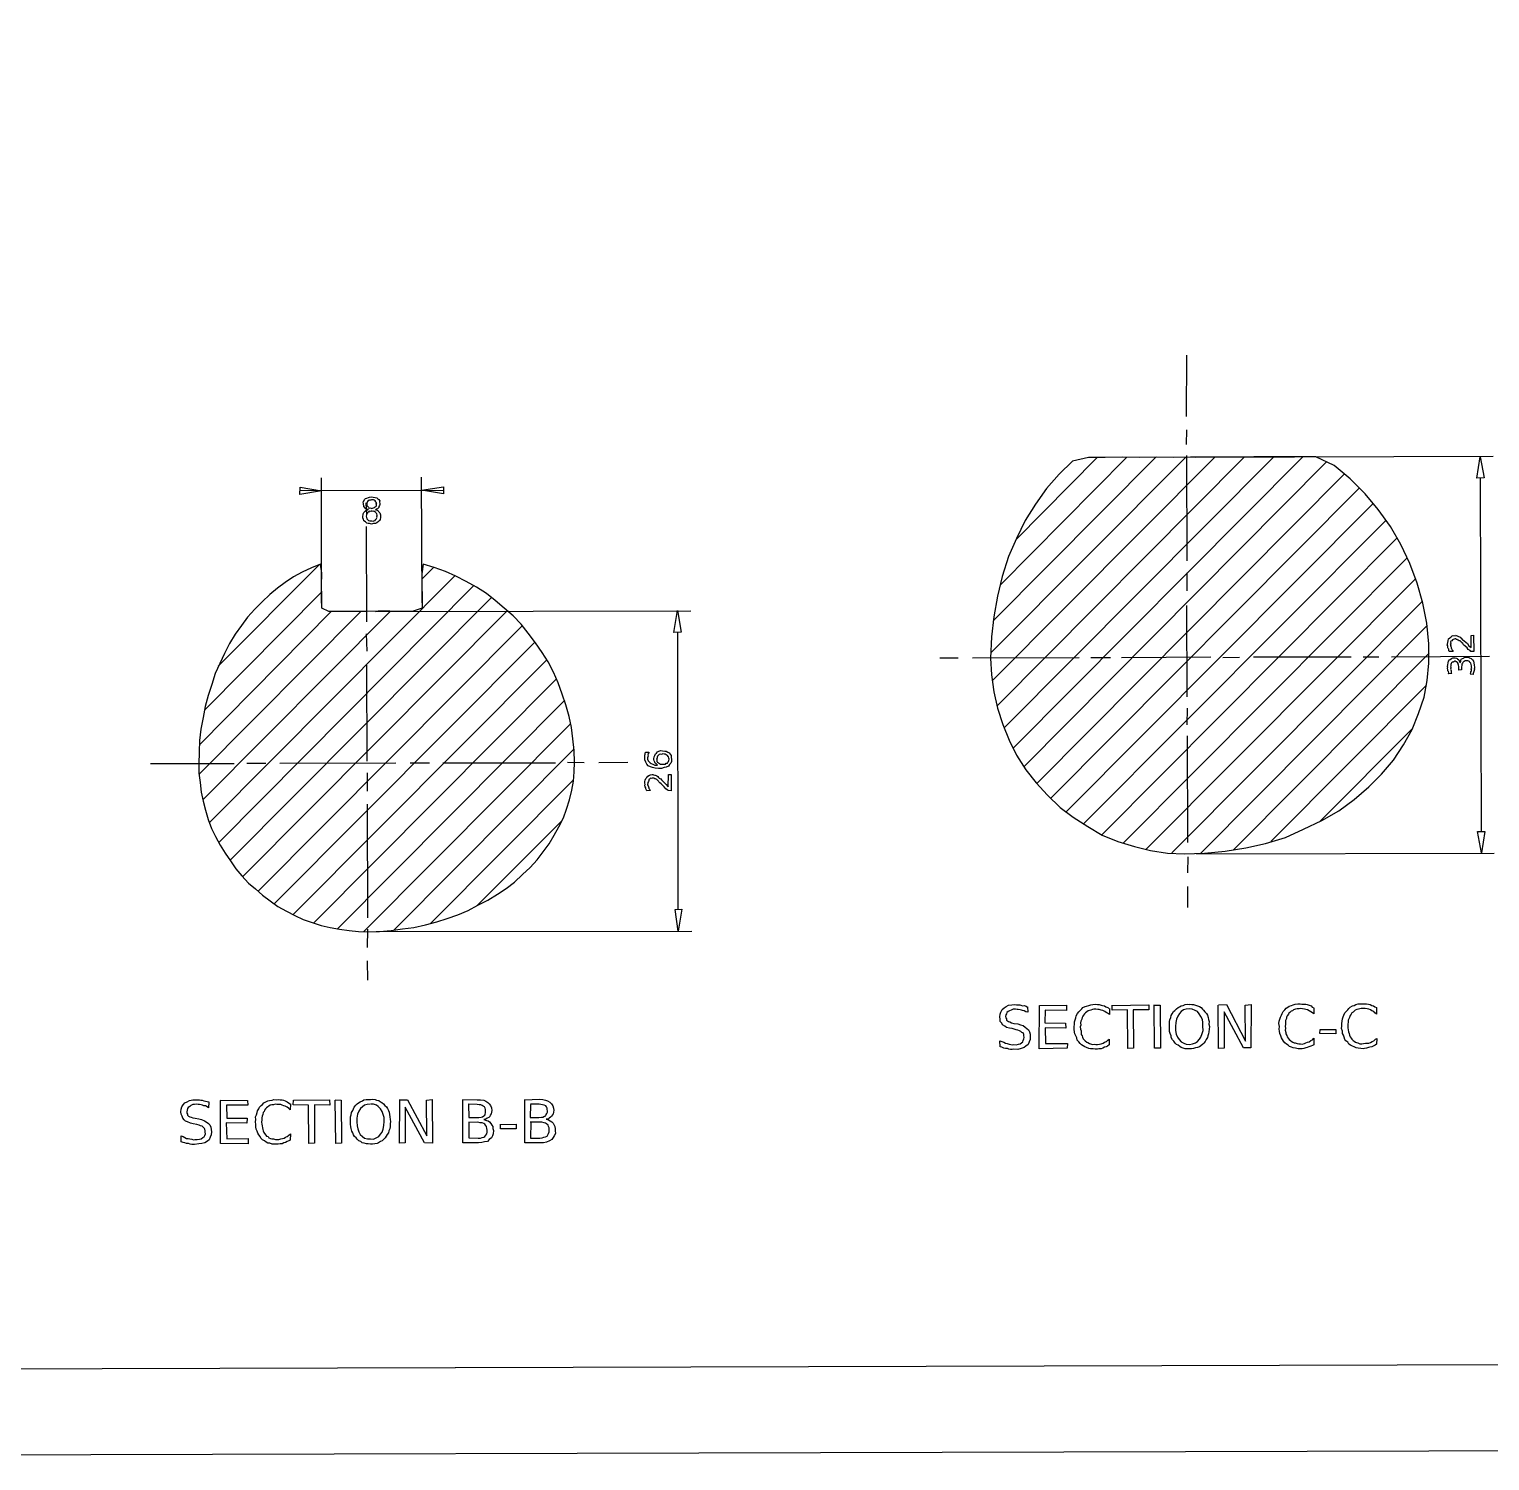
# Model space of a CAD drawing. Header units: millimetres. Extents: x 0 to 620, y -1 to 331.
# Drawn here: x 261.1 to 430.2, y -0.8 to 165 of the extents above; entities that cross this region are included whole.
import ezdxf

# ---------------------------------------------------------------- set-up
doc = ezdxf.new("R2010")
doc.units = ezdxf.units.MM

msp = doc.modelspace()

# ---------------------------------------------------------------- linework, layer by layer
for points in [[(0.47, -0.82), (620.42, 0.87), (619.52, 330.84), (-0.45, 329.17)], [(10.45, 9.16), (610.4, 10.85), (609.59, 320.84), (9.59, 319.15)], [(372.43, 92.17), (372.54, 90.23), (372.81, 88.26), (373.23, 86.37), (373.85, 84.48), (374.56, 82.66), (375.43, 80.92), (376.49, 79.23), (377.71, 77.72), (379.02, 76.27), (380.49, 74.87), (381.98, 73.73), (383.67, 72.66), (385.36, 71.67), (387.16, 70.92), (389.09, 70.34), (390.96, 69.89), (392.91, 69.57), (394.87, 69.5), (397.19, 69.55), (399.57, 69.78), (401.98, 70.18), (404.26, 70.7), (406.56, 71.4), (408.66, 72.34), (410.79, 73.34), (412.74, 74.48), (414.54, 75.79), (416.23, 77.24), (417.71, 78.73), (419.07, 80.33), (420.23, 82.1), (421.23, 83.88), (421.99, 85.74), (422.64, 87.62), (422.99, 89.55), (423.18, 91.56), (423.16, 93.8), (422.94, 96.2), (422.49, 98.53), (421.84, 100.86), (420.96, 103.11), (419.93, 105.31), (418.73, 107.42), (417.32, 109.38), (415.79, 111.19), (414.05, 112.91), (412.22, 114.49), (410.1, 115.47), (407.73, 115.48), (405.29, 115.49), (402.89, 115.47), (400.44, 115.44), (398, 115.42), (395.59, 115.42), (393.56, 115.4), (391.59, 115.44), (389.65, 115.4), (387.7, 115.43), (385.7, 115.38), (383.75, 115.38), (381.89, 114.99), (380.37, 113.46), (378.91, 111.8), (377.62, 110.01), (376.42, 108.09), (375.41, 106.03), (374.5, 103.92), (373.76, 101.62), (373.21, 99.35), (372.79, 96.95), (372.54, 94.61)], [(428.72, 113.02), (429.1, 115.49), (429.59, 113.06)], [(292.46, 111.98), (294.93, 111.53), (292.42, 111.13)], [(309.06, 111.19), (306.53, 111.62), (309.07, 111.99)], [(280.75, 79.89), (280.75, 78.84), (280.87, 77.76), (281.02, 76.62), (281.24, 75.58), (281.49, 74.55), (281.81, 73.47), (282.21, 72.43), (282.67, 71.49), (283.22, 70.48), (283.78, 69.57), (284.39, 68.67), (285, 67.74), (285.73, 66.94), (286.47, 66.11), (287.29, 65.42), (288.12, 64.7), (289, 64.06), (289.88, 63.4), (290.89, 62.84), (291.86, 62.34), (292.81, 61.9), (293.87, 61.55), (294.91, 61.2), (295.95, 60.97), (297.01, 60.76), (298.13, 60.62), (299.24, 60.48), (300.28, 60.45), (301.65, 60.51), (303.01, 60.61), (304.32, 60.79), (305.65, 60.97), (306.99, 61.26), (308.28, 61.62), (309.51, 62.01), (310.72, 62.43), (311.93, 62.93), (313.05, 63.53), (314.21, 64.14), (315.31, 64.82), (316.32, 65.49), (317.27, 66.22), (318.2, 67.09), (319.09, 67.9), (319.9, 68.81), (320.59, 69.72), (321.29, 70.63), (321.9, 71.64), (322.42, 72.61), (322.95, 73.67), (323.3, 74.67), (323.67, 75.76), (323.91, 76.85), (324.11, 77.92), (324.21, 78.99), (324.22, 80.09), (324.2, 81.45), (324.04, 82.82), (323.88, 84.11), (323.62, 85.41), (323.23, 86.74), (322.82, 88), (322.33, 89.3), (321.8, 90.53), (321.18, 91.72), (320.49, 92.82), (319.71, 93.94), (318.88, 95.05), (318.05, 96.08), (317.12, 97.04), (316.1, 97.94), (315.06, 98.83), (314.03, 99.63), (312.88, 100.36), (311.68, 101.02), (310.5, 101.64), (309.3, 102.21), (307.99, 102.67), (306.73, 103.05), (306.55, 101.93), (306.57, 100.57), (306.61, 99.25), (306.59, 97.93), (305.55, 97.58), (304.19, 97.55), (302.87, 97.61), (301.52, 97.59), (300.18, 97.56), (299.09, 97.55), (297.99, 97.57), (296.85, 97.57), (295.79, 97.57), (294.99, 97.95), (294.97, 99.24), (294.95, 100.59), (294.98, 102), (294.82, 103.04), (293.78, 102.63), (292.7, 102.13), (291.71, 101.56), (290.73, 100.93), (289.84, 100.27), (288.94, 99.52), (288.07, 98.69), (287.21, 97.85), (286.38, 96.91), (285.67, 95.92), (284.95, 94.92), (284.3, 93.84), (283.69, 92.71), (283.16, 91.55), (282.62, 90.38), (282.22, 89.12), (281.8, 87.84), (281.47, 86.57), (281.24, 85.29), (280.98, 83.93), (280.82, 82.62), (280.77, 81.29)], [(335.75, 95.14), (336.18, 97.67), (336.59, 95.16)], [(429.67, 72.08), (429.26, 69.6), (428.82, 72.09)], [(336.67, 63.1), (336.26, 60.55), (335.88, 63.04)]]:
    msp.add_lwpolyline(points, close=True)
for points in [[(395.11, 120.13), (395.13, 127.25)], [(395.11, 116.89), (395.16, 118.62)], [(372.46, 92.77), (395.02, 115.43)], [(372.61, 89.52), (398.38, 115.42)], [(372.71, 96.48), (391.57, 115.44)], [(373.17, 86.65), (401.79, 115.42)], [(373.54, 100.62), (388.2, 115.45)], [(374, 84.09), (405.18, 115.43)], [(375.06, 81.75), (408.53, 115.45)], [(375.33, 105.88), (384.78, 115.39)], [(395.2, 103.44), (395.14, 115.62)], [(396.11, 115.44), (430.61, 115.56)], [(376.29, 79.58), (411.33, 114.89)], [(377.76, 77.65), (413.39, 113.49)], [(294.95, 98.53), (294.94, 113.06)], [(306.61, 98.56), (306.53, 113.12)], [(379.35, 75.9), (415.13, 111.87)], [(429.27, 72.04), (429.16, 113.03)], [(309.04, 111.58), (292.48, 111.52)], [(300.38, 109.4), (300.25, 109.38), (300.13, 109.43), (300.01, 109.54), (299.92, 109.65), (299.86, 109.68), (299.85, 109.82), (299.81, 109.9), (299.79, 110.02), (299.78, 110.25), (299.84, 110.35), (299.93, 110.53), (300.04, 110.64), (300.19, 110.7), (300.38, 110.76), (300.51, 110.82), (300.75, 110.85), (300.94, 110.82), (301.16, 110.75), (301.34, 110.73), (301.45, 110.6), (301.59, 110.52), (301.68, 110.38), (301.67, 110.26), (301.68, 110.02), (301.71, 109.96), (301.67, 109.84), (301.59, 109.71), (301.59, 109.62), (301.51, 109.52), (301.43, 109.45), (301.31, 109.4), (301.19, 109.35), (301.29, 109.33), (301.45, 109.27), (301.51, 109.2), (301.58, 109.11), (301.71, 108.98), (301.75, 108.89), (301.77, 108.76), (301.79, 108.63), (301.78, 108.45), (301.72, 108.22), (301.66, 108.11), (301.53, 107.97), (301.34, 107.85), (301.21, 107.76), (300.98, 107.76), (300.74, 107.69), (300.51, 107.75), (300.34, 107.74), (300.17, 107.81), (300.03, 107.93), (299.84, 108.08), (299.81, 108.23), (299.73, 108.41), (299.74, 108.61), (299.76, 108.74), (299.78, 108.89), (299.85, 109.02), (299.89, 109.08), (300, 109.18), (300.06, 109.25), (300.19, 109.3), (300.32, 109.39)], [(300.19, 108.7), (300.12, 110.14)], [(300.17, 110.01), (300.21, 109.93), (300.2, 109.83), (300.25, 109.75), (300.37, 109.64), (300.43, 109.58), (300.49, 109.52), (300.6, 109.56), (300.76, 109.49), (300.85, 109.52), (300.97, 109.55), (301.06, 109.59), (301.14, 109.68), (301.24, 109.74), (301.29, 109.79), (301.3, 109.93), (301.28, 110.03), (301.33, 110.16), (301.28, 110.2), (301.22, 110.27), (301.14, 110.39), (301.05, 110.46), (300.97, 110.5), (300.87, 110.5), (300.72, 110.49), (300.64, 110.47), (300.49, 110.47), (300.43, 110.41), (300.36, 110.4), (300.27, 110.29), (300.22, 110.21), (300.2, 110.12), (300.19, 110.03)], [(381.17, 74.34), (416.72, 110.08)], [(300.78, 109.17), (300.65, 109.16), (300.47, 109.17), (300.38, 109.08), (300.32, 109.08), (300.23, 108.97), (300.2, 108.88), (300.15, 108.74), (300.1, 108.6), (300.14, 108.46), (300.18, 108.38), (300.2, 108.28), (300.29, 108.17), (300.38, 108.11), (300.53, 108.05), (300.59, 108.06), (300.77, 108.07), (300.91, 108.02), (301.01, 108.08), (301.15, 108.1), (301.2, 108.21), (301.27, 108.25), (301.35, 108.4), (301.37, 108.47), (301.35, 108.61), (301.38, 108.72), (301.36, 108.89), (301.28, 108.97), (301.23, 109.03), (301.13, 109.1), (300.99, 109.18), (300.89, 109.16), (300.74, 109.21)], [(300.19, 96.37), (300.14, 107.41)], [(383.15, 72.93), (418.24, 108.13)], [(385.33, 71.74), (419.51, 106.1)], [(387.77, 70.73), (420.67, 103.79)], [(281.99, 73.16), (310.39, 101.7)], [(282.96, 91.21), (294.72, 103.02)], [(306.55, 101.32), (307.96, 102.71)], [(395.18, 99.96), (395.17, 102.04)], [(281.41, 86.16), (295, 99.87)], [(283.06, 70.82), (312.57, 100.56)], [(390.39, 70.01), (421.65, 101.37)], [(284.31, 68.7), (314.61, 99.19)], [(393.4, 69.59), (422.45, 98.77)], [(395.19, 87.69), (395.16, 98.24)], [(280.79, 78.73), (299.5, 97.55)], [(280.83, 82.17), (296.07, 97.57)], [(281.2, 75.74), (302.92, 97.61)], [(285.82, 66.86), (316.44, 97.64)], [(301.19, 97.55), (337.7, 97.65)], [(287.55, 65.14), (318.16, 95.91)], [(300.22, 92.97), (300.16, 94.98)], [(336.26, 63.04), (336.19, 95.17)], [(396.71, 69.5), (422.93, 95.9)], [(428.07, 93.38), (428.06, 94.78), (428.36, 94.82), (428.37, 92.92), (428.03, 92.93), (427.96, 93.03), (427.74, 93.16), (427.61, 93.36), (427.39, 93.55), (427.2, 93.7), (427.11, 93.85), (426.95, 93.98), (426.9, 94.04), (426.8, 94.15), (426.67, 94.17), (426.57, 94.25), (426.51, 94.27), (426.45, 94.31), (426.36, 94.33), (426.29, 94.38), (426.23, 94.39), (426.09, 94.34), (426, 94.32), (425.9, 94.28), (425.84, 94.18), (425.74, 94.12), (425.69, 94.04), (425.73, 93.87), (425.66, 93.77), (425.72, 93.68), (425.67, 93.56), (425.75, 93.47), (425.77, 93.35), (425.79, 93.25), (425.83, 93.18), (425.9, 93.03), (425.98, 92.91), (425.56, 92.91), (425.49, 93.01), (425.49, 93.18), (425.42, 93.28), (425.39, 93.34), (425.36, 93.51), (425.37, 93.6), (425.31, 93.7), (425.34, 93.79), (425.38, 93.98), (425.4, 94.17), (425.47, 94.38), (425.59, 94.52), (425.71, 94.6), (425.88, 94.75), (425.99, 94.79), (426.23, 94.75), (426.26, 94.81), (426.35, 94.77), (426.46, 94.74), (426.54, 94.71), (426.61, 94.67), (426.75, 94.63), (426.82, 94.57), (426.96, 94.49), (426.95, 94.43), (427.04, 94.32), (427.12, 94.28), (427.28, 94.17), (427.44, 94.01), (427.64, 93.84), (427.79, 93.58), (428.06, 93.39)], [(289.48, 63.74), (319.68, 94.03)], [(291.67, 62.45), (320.99, 91.94)], [(300.24, 80.21), (300.2, 91.35)], [(368.65, 92.16), (366.55, 92.16)], [(382.69, 92.19), (370.34, 92.16)], [(386.29, 92.18), (384.05, 92.2)], [(397.91, 92.27), (387.58, 92.2)], [(401.25, 92.22), (399.32, 92.21)], [(400.51, 69.92), (423.2, 92.72)], [(414.19, 92.29), (402.87, 92.29)], [(417.4, 92.26), (415.55, 92.27)], [(430.18, 92.36), (418.86, 92.27)], [(426.8, 91.62), (426.86, 91.77), (426.86, 91.89), (426.92, 92.03), (427.06, 92.12), (427.17, 92.16), (427.23, 92.21), (427.38, 92.26), (427.54, 92.28), (427.75, 92.27), (427.9, 92.21), (428.08, 92.1), (428.24, 91.96), (428.34, 91.81), (428.4, 91.62), (428.41, 91.35), (428.48, 91.1), (428.45, 91.01), (428.42, 90.88), (428.45, 90.83), (428.42, 90.73), (428.39, 90.61), (428.36, 90.51), (428.32, 90.38), (428.29, 90.28), (427.95, 90.29), (428, 90.35), (428.02, 90.49), (428.02, 90.6), (428.1, 90.66), (428.11, 90.76), (428.09, 90.88), (428.14, 91), (428.12, 91.08), (428.12, 91.26), (428.08, 91.43), (428.05, 91.56), (427.94, 91.66), (427.9, 91.78), (427.8, 91.79), (427.69, 91.84), (427.54, 91.83), (427.37, 91.86), (427.26, 91.78), (427.2, 91.73), (427.1, 91.64), (427.06, 91.58), (426.98, 91.46), (426.98, 91.31), (426.94, 91.17), (426.96, 90.8), (426.63, 90.78), (426.64, 91.19), (426.6, 91.34), (426.58, 91.46), (426.58, 91.54), (426.51, 91.64), (426.41, 91.73), (426.35, 91.74), (426.24, 91.81), (426.18, 91.79), (426.05, 91.74), (425.99, 91.71), (425.88, 91.7), (425.81, 91.63), (425.75, 91.53), (425.73, 91.41), (425.73, 91.28), (425.69, 91.13), (425.71, 91.1), (425.72, 90.98), (425.68, 90.88), (425.74, 90.8), (425.76, 90.69), (425.77, 90.58), (425.77, 90.45), (425.84, 90.37), (425.46, 90.35), (425.48, 90.46), (425.44, 90.62), (425.37, 90.68), (425.37, 90.84), (425.35, 90.92), (425.35, 91.02), (425.37, 91.09), (425.34, 91.18), (425.36, 91.4), (425.42, 91.6), (425.46, 91.79), (425.57, 91.95), (425.65, 92.01), (425.78, 92.1), (425.95, 92.2), (426.15, 92.2), (426.21, 92.19), (426.37, 92.16), (426.45, 92.12), (426.51, 92.07), (426.64, 91.96), (426.67, 91.85), (426.72, 91.8), (426.76, 91.62)], [(294.05, 61.51), (322.12, 89.74)], [(404.88, 70.9), (422.92, 89.02)], [(296.75, 60.78), (323.11, 87.3)], [(395.19, 84.45), (395.21, 86.37)], [(299.85, 60.49), (323.78, 84.56)], [(395.28, 70.79), (395.23, 83.15)], [(410.55, 73.25), (421.28, 84.02)], [(303.37, 60.67), (324.14, 81.57)], [(332.47, 81.26), (332.85, 81.28), (332.83, 81.16), (332.79, 81.1), (332.74, 81.05), (332.77, 80.93), (332.73, 80.84), (332.76, 80.82), (332.73, 80.71), (332.7, 80.62), (332.7, 80.45), (332.76, 80.26), (332.88, 80.14), (333, 80.05), (333.11, 79.94), (333.3, 79.89), (333.55, 79.78), (333.84, 79.78), (333.74, 79.85), (333.69, 79.92), (333.56, 80), (333.54, 80.11), (333.5, 80.17), (333.45, 80.28), (333.44, 80.4), (333.41, 80.49), (333.45, 80.72), (333.53, 80.88), (333.62, 81.07), (333.75, 81.16), (333.84, 81.3), (334.02, 81.4), (334.25, 81.47), (334.44, 81.43), (334.7, 81.4), (334.85, 81.37), (335.04, 81.27), (335.19, 81.2), (335.32, 81.05), (335.42, 80.87), (335.45, 80.65), (335.47, 80.46), (335.47, 80.19), (335.38, 79.98), (335.24, 79.83), (335.12, 79.66), (334.84, 79.51), (334.64, 79.48), (334.32, 79.38), (333.96, 79.39), (333.58, 79.43), (333.28, 79.48), (333.02, 79.57), (332.77, 79.7), (332.62, 79.87), (332.5, 80.09), (332.4, 80.37), (332.38, 80.62), (332.4, 80.7), (332.37, 80.77), (332.39, 80.84), (332.39, 80.94), (332.44, 81.01), (332.44, 81.05), (332.44, 81.2), (332.5, 81.25)], [(284.84, 79.91), (275.14, 79.9)], [(288.48, 79.95), (286.29, 79.96)], [(303.54, 80), (290.1, 79.94)], [(307.43, 80), (305.21, 80.01)], [(322.05, 80.01), (308.99, 79.98)], [(325.36, 80.02), (323.44, 80.06)], [(330.41, 80.06), (327.06, 80.03)], [(333.79, 80.49), (333.78, 80.33), (333.78, 80.19), (333.85, 80.1), (333.97, 80.03), (334.07, 79.96), (334.19, 79.89), (334.29, 79.86), (334.44, 79.88), (334.65, 79.86), (334.78, 79.87), (334.86, 79.99), (334.99, 80.01), (335.03, 80.12), (335.14, 80.18), (335.17, 80.3), (335.19, 80.45), (335.18, 80.56), (335.13, 80.73), (335.07, 80.77), (335.01, 80.88), (334.85, 80.97), (334.74, 81.04), (334.62, 81.03), (334.47, 81.06), (334.33, 81), (334.19, 81.03), (334.03, 80.98), (333.98, 80.9), (333.85, 80.81), (333.82, 80.7), (333.8, 80.6), (333.74, 80.42)], [(300.26, 76.74), (300.26, 78.87)], [(307.55, 61.42), (324.11, 78.06)], [(335.1, 77.26), (335.12, 78.69), (335.42, 78.68), (335.44, 76.8), (335.07, 76.81), (334.97, 76.89), (334.81, 77.02), (334.64, 77.25), (334.43, 77.44), (334.28, 77.58), (334.12, 77.72), (333.99, 77.82), (333.95, 77.89), (333.83, 78.01), (333.76, 78.1), (333.63, 78.17), (333.54, 78.19), (333.51, 78.23), (333.45, 78.27), (333.31, 78.27), (333.24, 78.25), (333.16, 78.22), (333.02, 78.24), (332.94, 78.13), (332.86, 78.09), (332.84, 77.98), (332.8, 77.88), (332.74, 77.76), (332.74, 77.62), (332.7, 77.55), (332.71, 77.49), (332.76, 77.38), (332.79, 77.25), (332.86, 77.13), (332.85, 77.04), (332.96, 76.94), (333, 76.81), (332.62, 76.78), (332.55, 76.94), (332.49, 77.01), (332.5, 77.12), (332.42, 77.25), (332.4, 77.36), (332.38, 77.44), (332.41, 77.52), (332.4, 77.67), (332.38, 77.87), (332.41, 78.03), (332.51, 78.2), (332.61, 78.35), (332.73, 78.49), (332.91, 78.61), (333.04, 78.65), (333.25, 78.69), (333.31, 78.69), (333.39, 78.64), (333.53, 78.62), (333.56, 78.6), (333.71, 78.55), (333.78, 78.53), (333.9, 78.43), (333.97, 78.33), (334.05, 78.27), (334.13, 78.22), (334.23, 78.17), (334.3, 78.05), (334.46, 77.91), (334.65, 77.71), (334.87, 77.52), (335.09, 77.26)], [(300.31, 62.06), (300.26, 75.24)], [(312.93, 63.47), (322.81, 73.37)], [(396.26, 69.48), (430.75, 69.56)], [(395.25, 67.3), (395.3, 69.16)], [(395.26, 63.26), (395.28, 65.69)], [(300.28, 58.64), (300.29, 60.78)], [(301.28, 60.51), (337.81, 60.55)], [(300.32, 54.85), (300.28, 57.1)], [(376.7, 51.76), (376.74, 51.14), (376.5, 51.2), (376.31, 51.29), (376.13, 51.34), (375.99, 51.37), (375.83, 51.41), (375.62, 51.45), (375.51, 51.45), (375.32, 51.5), (375.05, 51.48), (374.82, 51.4), (374.61, 51.32), (374.47, 51.23), (374.32, 51.12), (374.28, 50.97), (374.2, 50.84), (374.16, 50.64), (374.19, 50.48), (374.26, 50.37), (374.26, 50.21), (374.39, 50.16), (374.5, 50.06), (374.64, 50.02), (374.86, 49.9), (375.13, 49.85), (375.56, 49.79), (375.89, 49.69), (376.2, 49.62), (376.44, 49.43), (376.63, 49.26), (376.81, 49.12), (376.91, 48.88), (377.01, 48.62), (377.01, 48.3), (377.01, 47.99), (376.88, 47.7), (376.77, 47.41), (376.52, 47.22), (376.3, 47.04), (375.96, 46.96), (375.56, 46.83), (375.1, 46.86), (374.94, 46.83), (374.73, 46.84), (374.54, 46.86), (374.37, 46.93), (374.14, 46.96), (373.97, 46.99), (373.73, 47.09), (373.52, 47.15), (373.51, 47.83), (373.71, 47.74), (373.96, 47.67), (374.16, 47.54), (374.36, 47.52), (374.56, 47.44), (374.75, 47.41), (374.92, 47.38), (375.1, 47.4), (375.39, 47.37), (375.65, 47.44), (375.85, 47.48), (376.01, 47.6), (376.15, 47.71), (376.21, 47.86), (376.29, 48.08), (376.31, 48.23), (376.29, 48.44), (376.29, 48.57), (376.18, 48.74), (376.06, 48.81), (375.93, 48.92), (375.78, 48.99), (375.56, 49.08), (375.37, 49.12), (374.93, 49.24), (374.6, 49.31), (374.26, 49.39), (374.06, 49.54), (373.81, 49.68), (373.71, 49.87), (373.55, 50.07), (373.55, 50.33), (373.48, 50.6), (373.53, 50.91), (373.59, 51.15), (373.77, 51.45), (373.98, 51.64), (374.21, 51.8), (374.51, 51.95), (374.87, 51.99), (375.22, 52.05), (375.41, 52.01), (375.57, 52), (375.8, 51.99), (375.94, 51.95), (376.13, 51.9), (376.32, 51.91), (376.55, 51.84), (376.69, 51.74)], [(378.07, 51.92), (381.21, 51.97), (381.23, 51.34), (378.75, 51.39), (378.72, 49.92), (381.11, 49.86), (381.15, 49.3), (378.73, 49.33), (378.78, 47.52), (381.33, 47.51), (381.29, 46.98), (378.06, 46.92), (378.09, 51.94)], [(386.18, 51.58), (386.18, 50.87), (385.98, 51.02), (385.8, 51.11), (385.64, 51.22), (385.42, 51.36), (385.24, 51.39), (384.99, 51.46), (384.84, 51.45), (384.61, 51.51), (384.39, 51.51), (384.23, 51.46), (384.02, 51.38), (383.86, 51.36), (383.72, 51.29), (383.55, 51.17), (383.43, 51.06), (383.29, 50.97), (383.19, 50.8), (383.1, 50.69), (383.03, 50.52), (382.97, 50.32), (382.89, 50.1), (382.85, 49.9), (382.87, 49.66), (382.81, 49.44), (382.83, 49.18), (382.9, 48.99), (382.91, 48.74), (382.93, 48.56), (383.01, 48.41), (383.07, 48.25), (383.16, 48.08), (383.28, 47.91), (383.38, 47.83), (383.58, 47.67), (383.69, 47.65), (383.87, 47.53), (383.99, 47.49), (384.24, 47.41), (384.41, 47.44), (384.62, 47.39), (384.8, 47.39), (385.04, 47.46), (385.21, 47.48), (385.45, 47.57), (385.6, 47.69), (385.83, 47.74), (385.99, 47.91), (386.16, 48.04), (386.16, 47.37), (385.96, 47.21), (385.81, 47.12), (385.6, 47.08), (385.44, 46.99), (385.24, 46.89), (384.97, 46.9), (384.82, 46.88), (384.55, 46.88), (384.29, 46.9), (384.01, 46.9), (383.79, 46.95), (383.53, 47.06), (383.32, 47.15), (383.13, 47.24), (382.96, 47.38), (382.8, 47.53), (382.66, 47.7), (382.46, 47.91), (382.4, 48.16), (382.28, 48.39), (382.18, 48.64), (382.14, 48.84), (382.12, 49.18), (382.11, 49.44), (382.14, 49.77), (382.13, 50.02), (382.23, 50.26), (382.29, 50.5), (382.35, 50.72), (382.49, 50.99), (382.64, 51.19), (382.8, 51.34), (382.97, 51.54), (383.11, 51.68), (383.36, 51.8), (383.54, 51.85), (383.8, 51.93), (384.05, 51.99), (384.26, 52.02), (384.59, 52.07), (384.79, 52.02), (384.99, 52.05), (385.22, 51.96), (385.37, 51.91), (385.6, 51.87), (385.78, 51.76), (385.99, 51.7), (386.13, 51.57)], [(386.5, 51.93), (390.75, 51.99), (390.74, 51.43), (388.92, 51.42), (388.97, 46.97), (388.32, 46.95), (388.29, 51.42), (386.52, 51.37), (386.51, 51.98)], [(391.36, 51.98), (392.06, 51.95), (392.1, 46.98), (391.4, 46.98), (391.37, 52)], [(395.43, 52.08), (395.71, 52.05), (395.93, 52.04), (396.17, 51.95), (396.4, 51.88), (396.62, 51.82), (396.79, 51.69), (396.95, 51.51), (397.09, 51.37), (397.23, 51.19), (397.41, 50.99), (397.53, 50.81), (397.62, 50.54), (397.64, 50.29), (397.75, 50.05), (397.71, 49.75), (397.77, 49.48), (397.74, 49.2), (397.71, 48.89), (397.65, 48.65), (397.58, 48.39), (397.53, 48.21), (397.38, 48), (397.26, 47.77), (397.13, 47.56), (396.99, 47.45), (396.76, 47.26), (396.61, 47.15), (396.37, 47.04), (396.16, 47.01), (395.93, 46.94), (395.68, 46.91), (395.43, 46.91), (395.16, 46.91), (394.95, 46.92), (394.73, 46.99), (394.48, 47.07), (394.33, 47.16), (394.13, 47.31), (393.94, 47.39), (393.79, 47.56), (393.64, 47.78), (393.48, 47.94), (393.34, 48.2), (393.32, 48.39), (393.22, 48.66), (393.16, 48.9), (393.13, 49.17), (393.15, 49.44), (393.16, 49.75), (393.15, 50.05), (393.18, 50.27), (393.28, 50.53), (393.35, 50.76), (393.45, 50.95), (393.59, 51.21), (393.77, 51.36), (393.95, 51.52), (394.13, 51.68), (394.29, 51.76), (394.48, 51.88), (394.73, 51.94), (394.95, 52.05), (395.2, 52.08), (395.42, 52.04)], [(395.43, 51.53), (395.06, 51.49), (394.75, 51.41), (394.48, 51.23), (394.3, 50.98), (394.1, 50.7), (393.95, 50.35), (393.86, 49.95), (393.83, 49.48), (393.84, 49.01), (393.92, 48.61), (394.06, 48.27), (394.27, 47.99), (394.51, 47.73), (394.8, 47.55), (395.09, 47.44), (395.44, 47.42), (395.79, 47.48), (396.14, 47.59), (396.4, 47.76), (396.6, 48.02), (396.77, 48.26), (396.92, 48.67), (397.03, 49.03), (397.02, 49.52), (397, 49.96), (396.96, 50.3), (396.78, 50.65), (396.57, 50.95), (396.38, 51.23), (396.1, 51.36), (395.75, 51.48), (395.43, 51.53)], [(398.8, 52), (399.73, 52.03), (401.96, 47.8), (401.9, 51.97), (402.58, 52.02), (402.57, 47.03), (401.72, 47), (399.48, 51.19), (399.46, 46.97), (398.83, 46.96), (398.78, 51.98)], [(409.87, 51.63), (409.86, 50.94), (409.7, 51.08), (409.51, 51.19), (409.33, 51.29), (409.12, 51.43), (408.91, 51.44), (408.76, 51.5), (408.54, 51.54), (408.33, 51.56), (408.14, 51.55), (407.91, 51.53), (407.72, 51.49), (407.52, 51.41), (407.39, 51.32), (407.22, 51.25), (407.09, 51.13), (406.97, 51.02), (406.91, 50.91), (406.77, 50.72), (406.7, 50.56), (406.68, 50.4), (406.59, 50.17), (406.57, 49.98), (406.58, 49.74), (406.54, 49.54), (406.59, 49.26), (406.54, 49.06), (406.61, 48.81), (406.63, 48.63), (406.71, 48.43), (406.77, 48.31), (406.87, 48.13), (406.99, 48), (407.15, 47.88), (407.23, 47.78), (407.42, 47.66), (407.56, 47.6), (407.71, 47.58), (407.91, 47.51), (408.12, 47.49), (408.32, 47.48), (408.5, 47.46), (408.76, 47.53), (408.93, 47.58), (409.11, 47.66), (409.3, 47.71), (409.49, 47.85), (409.69, 47.95), (409.85, 48.13), (409.86, 47.38), (409.7, 47.27), (409.49, 47.2), (409.29, 47.14), (409.09, 47.05), (408.93, 47.01), (408.68, 46.94), (408.5, 46.9), (408.26, 46.92), (408.04, 46.92), (407.72, 46.97), (407.47, 47.02), (407.27, 47.1), (407.05, 47.16), (406.88, 47.32), (406.69, 47.46), (406.51, 47.59), (406.35, 47.81), (406.22, 47.98), (406.11, 48.18), (406.02, 48.4), (405.91, 48.69), (405.88, 48.93), (405.85, 49.19), (405.87, 49.48), (405.81, 49.82), (405.86, 50.09), (405.91, 50.33), (405.98, 50.57), (406.11, 50.81), (406.18, 51), (406.3, 51.23), (406.49, 51.42), (406.67, 51.6), (406.85, 51.74), (407.01, 51.85), (407.27, 51.92), (407.48, 52), (407.7, 52.09), (408, 52.11), (408.28, 52.1), (408.47, 52.08), (408.69, 52.08), (408.93, 52.06), (409.1, 52.02), (409.33, 51.95), (409.53, 51.88), (409.67, 51.72), (409.86, 51.66)], [(417.12, 51.69), (417.11, 50.91), (416.92, 51.08), (416.8, 51.24), (416.59, 51.31), (416.4, 51.41), (416.21, 51.49), (416.02, 51.55), (415.8, 51.57), (415.55, 51.57), (415.35, 51.56), (415.19, 51.53), (415.01, 51.49), (414.85, 51.44), (414.64, 51.38), (414.52, 51.27), (414.41, 51.14), (414.24, 51.06), (414.17, 50.92), (414.07, 50.76), (413.97, 50.55), (413.9, 50.39), (413.85, 50.23), (413.83, 49.96), (413.8, 49.79), (413.78, 49.51), (413.78, 49.32), (413.82, 49.1), (413.86, 48.87), (413.95, 48.69), (413.99, 48.5), (414.05, 48.31), (414.18, 48.15), (414.25, 48.02), (414.42, 47.87), (414.52, 47.79), (414.68, 47.69), (414.8, 47.65), (414.97, 47.58), (415.2, 47.5), (415.4, 47.47), (415.61, 47.53), (415.82, 47.54), (415.99, 47.56), (416.22, 47.57), (416.43, 47.64), (416.6, 47.77), (416.8, 47.82), (416.98, 48.02), (417.15, 48.1), (417.12, 47.44), (416.94, 47.31), (416.79, 47.25), (416.56, 47.12), (416.36, 47.08), (416.19, 47.04), (415.96, 46.97), (415.74, 46.96), (415.58, 46.91), (415.28, 46.93), (414.99, 46.99), (414.77, 47), (414.52, 47.14), (414.34, 47.21), (414.11, 47.31), (413.92, 47.44), (413.79, 47.66), (413.58, 47.83), (413.45, 47.99), (413.36, 48.24), (413.29, 48.47), (413.17, 48.69), (413.16, 48.93), (413.07, 49.26), (413.08, 49.53), (413.09, 49.83), (413.14, 50.11), (413.19, 50.38), (413.27, 50.62), (413.32, 50.82), (413.43, 51.06), (413.6, 51.21), (413.78, 51.42), (413.89, 51.59), (414.07, 51.73), (414.32, 51.87), (414.51, 51.93), (414.71, 52.03), (414.99, 52.11), (415.25, 52.12), (415.5, 52.11), (415.73, 52.11), (415.94, 52.12), (416.2, 52.06), (416.38, 52.02), (416.58, 51.94), (416.78, 51.89), (416.92, 51.77), (417.13, 51.68)], [(410.59, 49.15), (412.39, 49.16), (412.39, 48.63), (410.55, 48.66), (410.58, 49.16)], [(281.89, 40.74), (281.87, 40.08), (281.68, 40.2), (281.51, 40.29), (281.3, 40.3), (281.16, 40.36), (281.01, 40.43), (280.82, 40.46), (280.65, 40.45), (280.47, 40.48), (280.24, 40.47), (280.03, 40.44), (279.8, 40.33), (279.68, 40.21), (279.48, 40.1), (279.43, 40.01), (279.39, 39.81), (279.33, 39.61), (279.33, 39.46), (279.42, 39.32), (279.43, 39.21), (279.52, 39.12), (279.69, 39.02), (279.86, 38.99), (280.02, 38.9), (280.29, 38.89), (280.72, 38.8), (281.06, 38.72), (281.39, 38.58), (281.6, 38.43), (281.85, 38.24), (282.01, 38.11), (282.13, 37.83), (282.16, 37.57), (282.2, 37.28), (282.16, 36.93), (282.05, 36.68), (281.94, 36.38), (281.73, 36.21), (281.43, 36.03), (281.1, 35.92), (280.73, 35.88), (280.25, 35.82), (280.1, 35.84), (279.91, 35.81), (279.72, 35.85), (279.55, 35.93), (279.32, 35.93), (279.13, 36.01), (278.91, 36.06), (278.67, 36.13), (278.68, 36.82), (278.92, 36.76), (279.11, 36.62), (279.29, 36.53), (279.49, 36.5), (279.68, 36.46), (279.93, 36.43), (280.12, 36.37), (280.27, 36.4), (280.55, 36.41), (280.81, 36.43), (281.02, 36.47), (281.19, 36.62), (281.34, 36.7), (281.43, 36.85), (281.49, 37.06), (281.46, 37.25), (281.46, 37.42), (281.42, 37.61), (281.39, 37.68), (281.23, 37.83), (281.13, 37.95), (280.93, 37.98), (280.77, 38.05), (280.49, 38.15), (280.08, 38.23), (279.78, 38.28), (279.43, 38.43), (279.18, 38.53), (279.04, 38.69), (278.87, 38.89), (278.79, 39.1), (278.68, 39.32), (278.64, 39.6), (278.7, 39.9), (278.77, 40.2), (278.92, 40.43), (279.12, 40.65), (279.38, 40.76), (279.66, 40.91), (280.03, 40.98), (280.45, 41), (280.58, 40.98), (280.81, 41), (280.97, 40.94), (281.11, 40.97), (281.3, 40.89), (281.49, 40.86), (281.68, 40.8), (281.92, 40.78)], [(283.22, 40.96), (286.38, 40.91), (286.39, 40.37), (283.92, 40.36), (283.96, 38.88), (286.33, 38.87), (286.3, 38.29), (283.9, 38.33), (283.96, 36.48), (286.45, 36.52), (286.46, 35.91), (283.26, 35.92), (283.24, 40.92)], [(291.34, 40.55), (291.3, 39.83), (291.13, 40.02), (290.98, 40.13), (290.75, 40.26), (290.57, 40.31), (290.38, 40.39), (290.22, 40.45), (289.98, 40.45), (289.78, 40.46), (289.59, 40.49), (289.38, 40.42), (289.19, 40.41), (288.98, 40.36), (288.83, 40.25), (288.71, 40.2), (288.56, 40.08), (288.47, 39.95), (288.33, 39.81), (288.29, 39.64), (288.18, 39.52), (288.15, 39.3), (288.07, 39.09), (288.04, 38.91), (288.03, 38.67), (287.98, 38.4), (288.03, 38.17), (288.06, 38), (288.1, 37.75), (288.14, 37.57), (288.2, 37.41), (288.28, 37.2), (288.35, 37.09), (288.5, 36.92), (288.56, 36.78), (288.75, 36.73), (288.84, 36.59), (289.04, 36.52), (289.17, 36.49), (289.38, 36.47), (289.6, 36.39), (289.79, 36.41), (289.98, 36.39), (290.24, 36.46), (290.43, 36.5), (290.62, 36.55), (290.77, 36.67), (290.96, 36.73), (291.14, 36.91), (291.33, 37.04), (291.31, 36.31), (291.14, 36.23), (290.98, 36.15), (290.78, 36.07), (290.57, 36), (290.39, 35.89), (290.16, 35.89), (289.93, 35.86), (289.75, 35.85), (289.45, 35.87), (289.22, 35.86), (288.94, 35.96), (288.71, 35.99), (288.54, 36.1), (288.32, 36.24), (288.1, 36.38), (287.92, 36.54), (287.82, 36.75), (287.7, 36.93), (287.56, 37.12), (287.49, 37.38), (287.39, 37.58), (287.34, 37.86), (287.34, 38.13), (287.3, 38.46), (287.32, 38.73), (287.3, 39.03), (287.42, 39.26), (287.48, 39.51), (287.52, 39.73), (287.69, 39.96), (287.77, 40.16), (287.94, 40.35), (288.1, 40.47), (288.28, 40.64), (288.51, 40.78), (288.74, 40.89), (288.91, 40.9), (289.21, 40.96), (289.43, 41.05), (289.74, 41.01), (289.95, 41.02), (290.15, 41.01), (290.39, 41), (290.55, 40.94), (290.75, 40.87), (290.98, 40.78), (291.13, 40.64), (291.3, 40.54)], [(291.68, 40.95), (295.87, 40.99), (295.89, 40.38), (294.13, 40.42), (294.12, 35.96), (293.48, 35.93), (293.44, 40.37), (291.64, 40.41), (291.68, 40.96)], [(296.53, 40.98), (297.23, 40.95), (297.24, 35.99), (296.58, 35.95), (296.53, 40.97)], [(300.59, 41.04), (300.86, 41.08), (301.14, 41.04), (301.32, 40.96), (301.58, 40.92), (301.78, 40.77), (301.92, 40.69), (302.1, 40.54), (302.26, 40.34), (302.46, 40.19), (302.58, 40.01), (302.7, 39.75), (302.78, 39.56), (302.8, 39.31), (302.86, 39.04), (302.9, 38.73), (302.92, 38.49), (302.88, 38.22), (302.9, 37.9), (302.86, 37.65), (302.73, 37.41), (302.7, 37.19), (302.56, 36.97), (302.43, 36.77), (302.31, 36.6), (302.16, 36.43), (301.96, 36.26), (301.76, 36.17), (301.53, 36.03), (301.37, 35.95), (301.11, 35.91), (300.84, 35.87), (300.63, 35.85), (300.35, 35.91), (300.14, 35.91), (299.89, 35.97), (299.66, 36.02), (299.49, 36.15), (299.26, 36.24), (299.08, 36.44), (298.94, 36.58), (298.76, 36.74), (298.65, 36.95), (298.58, 37.18), (298.46, 37.38), (298.38, 37.67), (298.35, 37.87), (298.31, 38.18), (298.29, 38.46), (298.28, 38.77), (298.3, 39.02), (298.37, 39.27), (298.42, 39.52), (298.56, 39.75), (298.66, 39.95), (298.74, 40.15), (298.93, 40.38), (299.08, 40.54), (299.23, 40.66), (299.43, 40.76), (299.68, 40.88), (299.86, 40.98), (300.1, 41.04), (300.37, 41.03), (300.6, 41.05)], [(303.97, 41.01), (304.89, 41.01), (307.14, 36.83), (307.08, 40.97), (307.75, 41.02), (307.78, 35.97), (306.85, 36.01), (304.62, 40.16), (304.64, 36.01), (303.99, 35.98), (304, 41.02)], [(311.28, 41.02), (312.98, 40.98), (313.35, 41), (313.72, 40.94), (313.96, 40.86), (314.2, 40.67), (314.37, 40.54), (314.5, 40.32), (314.63, 40.06), (314.66, 39.76), (314.62, 39.55), (314.59, 39.37), (314.49, 39.2), (314.44, 39.06), (314.3, 38.93), (314.12, 38.86), (313.96, 38.76), (313.75, 38.73), (314.03, 38.62), (314.23, 38.55), (314.38, 38.45), (314.54, 38.24), (314.65, 38.05), (314.78, 37.9), (314.79, 37.68), (314.85, 37.44), (314.81, 37.06), (314.75, 36.83), (314.62, 36.58), (314.36, 36.39), (314.15, 36.18), (313.81, 36.12), (313.49, 36.04), (313.12, 36.01), (311.31, 36.03), (311.31, 40.99)], [(318.46, 41.01), (320.22, 41.06), (320.56, 41.02), (320.86, 40.95), (321.12, 40.88), (321.39, 40.74), (321.57, 40.53), (321.72, 40.3), (321.81, 40.04), (321.84, 39.76), (321.79, 39.59), (321.75, 39.35), (321.7, 39.24), (321.58, 39.09), (321.46, 38.97), (321.32, 38.88), (321.17, 38.76), (320.94, 38.74), (321.21, 38.67), (321.43, 38.55), (321.62, 38.45), (321.78, 38.3), (321.85, 38.12), (321.96, 37.89), (322.01, 37.64), (322, 37.42), (322.02, 37.1), (321.88, 36.83), (321.75, 36.62), (321.6, 36.41), (321.33, 36.26), (320.98, 36.09), (320.65, 36.03), (320.27, 36.01), (318.5, 36.01), (318.48, 41.04)], [(300.59, 40.51), (300.23, 40.46), (299.93, 40.37), (299.68, 40.19), (299.46, 39.98), (299.25, 39.68), (299.1, 39.33), (299.03, 38.89), (299.02, 38.45), (299.07, 37.99), (299.13, 37.62), (299.27, 37.27), (299.43, 36.98), (299.69, 36.73), (299.92, 36.55), (300.28, 36.47), (300.6, 36.46), (300.97, 36.45), (301.28, 36.59), (301.56, 36.74), (301.78, 37.01), (301.96, 37.25), (302.09, 37.59), (302.16, 38.04), (302.19, 38.49), (302.2, 38.94), (302.08, 39.31), (301.96, 39.65), (301.78, 39.95), (301.52, 40.23), (301.29, 40.39), (300.98, 40.49), (300.64, 40.49)], [(311.96, 40.44), (312, 38.95), (312.93, 38.96), (313.17, 38.93), (313.43, 39), (313.57, 39.02), (313.74, 39.16), (313.85, 39.23), (313.91, 39.35), (313.95, 39.5), (313.95, 39.71), (313.92, 39.89), (313.91, 40.04), (313.82, 40.18), (313.67, 40.28), (313.54, 40.35), (313.39, 40.43), (313.19, 40.43), (312.97, 40.47), (311.94, 40.48)], [(319.16, 40.47), (319.12, 38.96), (320.12, 38.95), (320.41, 39), (320.56, 39), (320.76, 39.1), (320.9, 39.13), (320.97, 39.28), (321.04, 39.41), (321.12, 39.56), (321.11, 39.73), (321.09, 39.87), (321.06, 40.04), (321, 40.18), (320.9, 40.3), (320.72, 40.36), (320.55, 40.41), (320.35, 40.46), (320.14, 40.49), (319.16, 40.48)], [(312, 38.41), (312, 36.59), (313.09, 36.56), (313.35, 36.56), (313.56, 36.63), (313.73, 36.66), (313.87, 36.76), (313.98, 36.92), (314.08, 37.05), (314.13, 37.26), (314.13, 37.5), (314.09, 37.69), (314.04, 37.89), (313.94, 38.06), (313.86, 38.19), (313.74, 38.24), (313.53, 38.32), (313.3, 38.35), (313.05, 38.42), (311.96, 38.36)], [(315.64, 38.14), (317.48, 38.16), (317.5, 37.62), (315.65, 37.64), (315.66, 38.17)], [(319.18, 38.42), (319.13, 36.56), (320.24, 36.56), (320.5, 36.58), (320.7, 36.67), (320.87, 36.7), (321.07, 36.79), (321.16, 36.95), (321.24, 37.11), (321.29, 37.3), (321.3, 37.49), (321.29, 37.74), (321.21, 37.9), (321.19, 38.06), (321.01, 38.21), (320.88, 38.29), (320.71, 38.35), (320.46, 38.41), (320.24, 38.42), (319.12, 38.42)]]:
    msp.add_lwpolyline(points)

doc.saveas('drawing.dxf')
